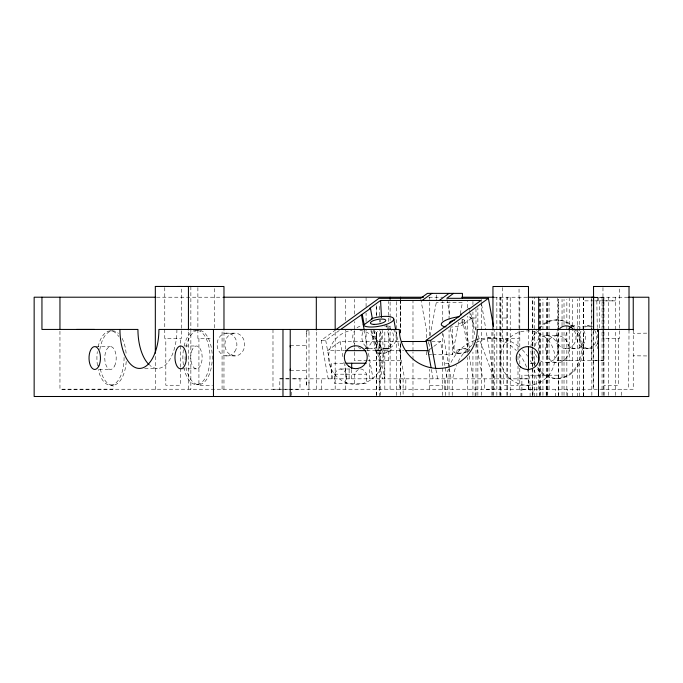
<?xml version="1.0" encoding="UTF-8"?>
<svg xmlns="http://www.w3.org/2000/svg" width="683" height="683" viewBox="0 0 683 683"><rect width="100%" height="100%" fill="white"/><g stroke="black" fill="none" stroke-linecap="round" stroke-linejoin="round"><path stroke-width="0.51" stroke-dasharray="3.42 2.56" d="M155.331 356.389L155.323 389.225L155.886 389.225M164.774 287.534L164.765 338.461L181.422 338.461L181.422 287.534M180.372 368.231L180.372 385.246L165.815 385.246L165.815 338.461M180.372 367.172L180.372 338.461M188.44 389.242L188.44 329.923M190.864 286.476L190.856 389.225L190.292 389.225M197.882 287.56L197.882 338.478L212.507 338.478M198.924 338.478L198.924 385.263L212.507 385.263M214.53 327.874L214.53 287.56M222.077 389.225L222.086 329.445M223.964 389.242L223.973 329.923M272.987 329.445L272.987 389.225L288.303 389.225M291.274 395.466L291.274 389.233M308.989 382.207L308.989 385.255L306.394 385.255L306.394 330.828L308.998 330.828L308.998 333.876M308.409 395.466L308.409 389.233M308.989 389.233L308.998 329.445M316.306 389.233L316.314 330.009M321.462 389.233L321.462 378.834M331.494 378.834L331.494 363.245L344.241 363.245M335.174 389.233L335.174 330.009M345.572 389.233L345.572 364.91M345.572 349.047L345.572 330.009M345.572 320.489L345.572 299.333M349.115 378.834L349.115 368.444M351.677 378.834L351.677 369.477M354.426 352.18L354.426 360.641L366.865 360.641M354.426 351.122L354.426 347.954M354.426 346.896L354.426 321.531M354.426 314.129L354.426 299.333M366.088 349.013L366.088 329.983M366.088 321.531L366.088 313.079M366.088 306.735L366.088 297.216M369.298 378.834L369.298 363.245L367.172 363.245M376.427 395.457L376.444 330.837M376.692 395.457L376.692 329.966M376.692 316.238L376.692 304.618M379.697 396.516L379.697 330.615M379.697 322.12L379.697 319.994M379.697 315.742L379.697 305.113M380.508 395.448L380.508 330.615M380.508 322.12L380.508 319.994M384.828 389.242L384.828 330.35M388.636 360.641L388.644 325.757M388.644 321.531L388.644 301.451M390.095 389.233L390.104 324.715M390.104 320.489L390.104 318.372M390.104 317.313L390.104 301.451M396.516 395.457L396.516 329.966M396.516 328.907L396.516 301.451M400.366 342.67L400.366 360.641L367.898 360.641M400.366 327.874L400.375 301.451M400.494 389.242L400.503 344.813M400.503 333.184L400.503 301.451M400.648 395.448L400.648 344.437M400.648 332.741L400.648 300.861M403.115 378.843L403.115 395.474M405.839 389.242L405.839 378.843M412.984 396.516L412.984 360.376M412.984 359.318L412.984 351.873M412.984 350.814L412.984 300.861M426.474 351.438L426.474 354.597L426.866 352.505M426.474 337.735L426.474 330.35L420.83 299.342M429.761 389.242L429.761 369.298M429.761 352.343L429.761 343.865M429.761 335.379L429.761 297.225M430.025 335.788L436.335 302.347L436.335 299.359M436.335 298.36L436.335 293.374M442.755 395.491L442.755 333.287M442.755 320.558L442.755 301.468M444.368 389.242L444.368 378.843M445.453 395.525L445.453 386.638A48.869 42.32 -90 0 1 448.279 369.085M447.314 389.242L447.314 378.843L440.526 341.5L432.066 341.5M449.064 395.457L449.064 369.051M449.064 367.992L449.064 329.966M449.064 319.405L449.064 301.451M452.214 395.525L452.214 386.638A48.869 42.32 -90 0 1 456.406 365.431M432.74 354.597L452.581 354.597L452.581 330.35L452.018 327.251M467.514 395.457L467.522 357.431M467.522 353.205L467.522 316.238M467.522 307.785L467.522 301.451M472.935 395.457L472.935 352.155M472.935 344.761L472.935 312.011M472.935 304.618L472.935 301.451M475.146 396.516L475.146 378.843M475.991 395.457L475.991 343.703M475.991 329.966L475.991 308.844M477.869 395.457L477.869 338.418M477.869 327.857L477.878 307.785M481.549 395.457L481.558 302.509M481.558 301.451L481.558 299.333M484.563 378.843L484.563 389.242L494.227 389.242L494.227 330.359M491.905 395.466L491.905 329.974M492.955 395.457L492.955 329.932M493.152 395.474L493.16 378.843M496.848 395.466L496.848 297.225M499.905 395.466L499.905 297.225M500.195 395.466L500.195 297.225M500.921 396.516L500.921 297.225M502.389 287.569L502.389 338.486L519.046 338.486L519.046 287.569M503.439 338.486L503.439 385.272L517.987 385.272L517.996 366.139M506.897 395.466L506.906 297.225M507.435 395.466L507.443 297.225M510.21 396.516L510.218 297.225M517.996 359.753L517.996 355.501M517.996 350.183L517.996 338.486M519.797 368.248L519.797 389.242L532.945 389.242L532.936 396.516M519.797 364.005L519.797 352.343M519.797 347.041L519.806 297.225M520.984 396.516L520.984 389.242M521.889 396.516L521.889 375.198L559.061 375.206M528.48 389.25L528.48 370.186M528.48 344.761L528.48 329.932M528.744 389.242L528.744 378.843L519.797 378.843M530.093 396.516L530.093 386.638A48.869 42.32 -90 0 0 527.267 369.085M532.569 395.466L532.569 368M532.569 366.942L532.569 346.87M532.569 345.811L532.578 299.342M532.791 396.516L532.791 367.232M532.791 366.173L532.791 347.075M532.791 346.016L532.8 297.225M534.234 396.516L534.234 369.93M534.234 365.721L534.234 350.968M534.234 346.751L534.234 297.225M536.847 396.516L536.847 386.638A48.869 42.32 -90 0 0 534.328 370.024M538.665 389.242L538.665 364.918M538.665 351.164L538.665 330.009M539.809 396.516L539.818 361.657M539.818 354.264L539.818 299.342M540.005 395.466L540.005 361.657M540.005 354.264L540.005 299.333M540.108 395.466L540.108 361.657M540.108 354.264L540.108 299.342M542.934 395.466L542.942 299.342M546.195 395.457L546.195 375.206M546.52 395.466L546.52 299.342M547.057 395.466L547.057 297.225M547.749 395.466L547.749 297.225M549.064 389.242L549.064 299.342M555.646 396.516L555.646 389.242M569.212 330L569.204 360.65L557.541 360.65L557.55 298.283M558.327 395.466L558.327 299.342M558.54 396.524L558.54 327.789M558.54 326.73L558.54 297.225M562.041 395.466L562.041 329.974M562.041 325.748L562.049 299.342M564.021 395.466L564.021 329.974M564.021 324.69L564.021 299.342M566.847 395.466L566.856 299.342M567.607 396.516L567.607 389.242M569.212 324.715L569.221 298.292M572.619 396.516L572.627 329.974M572.627 325.748L572.627 299.342M577.417 396.516L577.425 299.342M583.265 396.524L583.273 330.623M583.273 329.565L583.273 297.225M583.367 395.466L583.367 299.342M583.709 396.524L583.709 330.623A11.44 9.903 -90 0 1 582.317 345.726A11.44 9.903 -90 0 1 569.144 345.863A11.44 9.903 -90 0 1 567.505 330.777M583.709 329.565L583.709 297.225M591.768 298.283L591.76 360.65L603.49 360.658L603.499 297.233L593.903 297.233M591.854 395.466L591.862 299.342M597.42 300.861L597.42 297.225M598.436 300.861L598.436 297.225M599.572 327.857L599.572 297.225M602.056 395.466L602.056 297.225M602.969 287.56L602.969 338.478L619.592 338.486L619.601 287.56M603.559 395.457L603.559 330.623M603.559 329.565L603.567 297.225M603.977 389.242L603.977 297.225M604.156 395.483L604.19 389.242M608.451 395.466L608.459 297.225M615.511 395.457L615.511 330.623M615.511 329.565L615.511 297.225M618.55 338.486L618.542 385.272L604.011 385.263M621.291 395.483L621.257 389.242M629.017 329.932L628.667 389.25M633.243 329.462L633.235 389.242L59.959 389.225L59.95 330.495M579.551 297.225L579.551 396.524M393.417 329.317A11.44 9.921 -90 0 1 391.06 347.263A11.44 9.921 -90 0 1 376.632 339.997L376.726 334.081A11.44 9.921 -90 0 1 377.767 331.34M376.666 334.55L376.632 339.997M428.446 344.147L429.035 341.013M452.581 354.597L458.694 322.205M460.274 313.847L462.442 302.356L436.335 302.347M328.216 378.834L321.223 340.365L335.02 330.324M321.223 340.365L325.723 340.365L339.306 330.478M399.307 341.5L340.134 341.491L327.584 350.627L344.497 350.627M461.87 320.66L462.613 324.767L470.903 318.739L471.799 318.739L476.213 330.563M429.65 349.414L432.996 346.981M433.833 346.366L440.526 341.5M476.171 342.61C487.534 336.463 501.535 336.463 512.899 342.61A48.869 42.32 -90 0 1 520.173 347.767M584.853 327.08L587.295 326.081A11.44 9.921 -90 0 1 592.426 326.38M474.83 340.373L469.417 342.61A48.869 42.32 -90 0 0 449.645 365.431M475.71 340.032L478.356 338.999L487.773 337.769L494.535 337.769M156.586 297.216L222.709 297.216M428.89 297.225L442.755 297.225M493.886 297.225L527.985 297.225M594.62 297.225L628.019 297.233M594.244 300.861L583.273 300.861L583.709 300.861M603.567 300.861L615.511 300.87L595.217 300.861M472.184 318.013L478.032 318.013M503.371 318.013L509.219 318.022M556.133 319.968L557.439 319.968M462.613 324.767L463.518 324.767L461.008 325.518A15.598 4.619 -10.3 0 1 450.208 327.072M587.303 325.842L589.873 325.842M571.142 325.851L576.443 325.851M110.176 330.879L112.43 330.879M646.758 333.15L633.243 333.295M225.723 333.184L236.105 333.184A11.44 9.903 -90 0 1 242.644 351.497A11.44 9.903 -90 0 1 225.646 348.885A11.44 9.903 -90 0 1 236.105 333.184M546.391 335.695L557.43 335.695M290.232 345.564L306.394 345.564L306.394 346.964M184.769 345.982L196.32 345.974M95.654 346.605L110.356 346.605M365.482 348.646L372.577 348.646M586.296 348.68L588.874 348.689M383.487 348.68L386.074 348.68M565.345 348.654L574.89 348.654M366.686 350.627L403.679 350.627M428.565 354.597L431.699 354.597M225.697 355.86L236.079 355.869M646.75 355.945L633.235 355.8M557.541 360.65L599.486 360.658M600.519 360.658L603.49 360.658M546.383 362.724L557.43 362.724M445.461 363.245L451.309 363.245M530.093 363.245L535.942 363.245M144.711 368.427L157.423 368.427M181.849 368.846L196.55 368.846M340.433 368.991L351.053 368.991M99.069 369.469L110.62 369.469M290.232 370.51L306.394 370.51L306.394 369.119M334.457 374.19L366.592 374.19L366.592 383.547L334.457 383.547L334.457 374.19A16.341 8.17 -90 0 1 346.409 374.19L346.409 383.547M556.133 378.459L557.43 378.459M279.808 378.834L290.429 378.834L279.808 378.834L279.808 389.225M528.744 378.843L291.41 378.834L299.991 378.826L299.991 389.225L289.37 389.225M196.713 384.572L198.966 384.572M110.8 385.195L113.054 385.195L113.054 389.173L59.959 389.225M429.761 385.263L442.755 385.263M519.797 385.263L532.791 385.263M487.773 337.769L497.19 338.999L506.137 342.61A48.869 42.32 -90 0 1 516.322 350.567M471.799 318.739L471.372 317.979A15.598 4.619 -10.3 0 0 467.215 316.596M478.049 335.49L494.227 378.843L486.091 330.76M374.301 330.179L384.828 378.843L382.01 326.926M470.869 313.608L475.001 336.352M476.324 343.609L482.736 378.843M469.033 308.477L469.409 310.526M469.588 311.559L470.903 318.739M464.38 320.361L469.716 349.67M462.579 319.635L468.436 351.805M469.187 355.963L473.353 378.843M446.947 299.342L450.14 316.921M450.336 328.327L454.716 352.402M442.994 333.833L449.081 367.334M449.277 368.376L451.181 378.843M435.916 369.486L437.615 378.843M431.4 369.435L433.116 378.843M395.858 330.666L404.626 378.843M386.749 325.706L391.128 349.781A7.812 2.314 -10.3 0 1 379.526 353.7A7.812 2.314 -10.3 0 1 379.646 349.619A7.812 2.314 -10.3 0 1 391.128 349.781M373.533 330.102L382.403 378.843M371.74 330.299L375.735 352.283M364.184 329.88L373.089 378.843M340.134 341.491L343.148 358.088M343.908 362.238L346.921 378.834M325.723 340.365L332.723 378.834M481.669 304.627L485.912 329.718M596.831 300.861L597.275 327.439M597.292 328.497L597.634 348.697M376.435 305.625L376.435 316.135M306.394 330.828L306.394 333.876M306.394 385.255L306.394 382.207M399.401 378.843L399.401 389.233M379.219 378.843L379.219 389.233M354.631 383.547L354.631 374.19A16.349 8.17 -90 0 1 358.404 369.597M461.887 319.192A7.624 2.254 -10.3 0 1 463.97 321.309A7.624 2.254 -10.3 0 1 457.303 323.947M582.283 327.08A11.44 9.921 -90 0 1 592.195 327.661M594.714 330.359A11.44 9.921 -90 0 1 593.015 346.179A11.44 9.921 -90 0 1 579.244 344.684A11.44 9.921 -90 0 1 580.149 328.779M597.292 330.359A11.44 9.921 -90 0 1 598.206 332.049M597.71 343.472A11.44 9.921 -90 0 1 593.894 347.442L591.452 348.441A11.44 9.921 -90 0 1 580.541 342.473A11.44 9.921 -90 0 1 582.719 328.779M574.181 330.606A11.44 9.903 -90 0 1 572.772 345.726A11.44 9.903 -90 0 1 559.608 345.863A11.44 9.903 -90 0 1 557.96 330.777M571.406 326.926A11.44 9.903 -90 0 1 581.276 327.823M538.23 328.532A29.249 25.331 -90 0 1 571.927 326.346M574.044 328.532A29.249 25.331 -90 0 1 572.653 371.381A29.249 25.331 -90 0 1 535.754 366.575M535.207 365.678A29.249 25.331 -90 0 1 530.811 349.209M530.862 347.305A29.249 25.331 -90 0 1 536.94 330.128M539.527 328.532A29.249 25.331 -90 0 1 574.668 327.78M576.631 330.128A29.249 25.331 -90 0 1 573.592 371.731A29.249 25.331 -90 0 1 537.632 367.445M535.498 363.834A29.249 25.331 -90 0 1 532.108 349.209M532.322 345.393A29.249 25.331 -90 0 1 538.238 330.128M359.932 330.376A27.166 27.166 0 0 1 378.536 372.056A27.166 27.166 0 0 1 332.894 371.868A27.166 27.166 0 0 1 351.839 330.341M197.942 330.41A27.166 13.583 90 0 1 207.453 373.311A27.166 13.583 90 0 1 184.103 368.777M183.394 364.97A27.166 13.583 90 0 1 183.881 347.049M184.086 346.11A27.166 13.583 90 0 1 196.166 330.248M383.872 325.817A11.44 9.921 -90 0 1 393.417 339.451A11.44 9.921 -90 0 1 380.107 347.92A11.44 9.921 -90 0 1 375.18 331.34M386.45 325.817A11.44 9.921 -90 0 1 391.385 327.456M535.079 345.709A13.515 11.705 -90 0 1 550.396 336.514A13.515 11.705 -90 0 1 556.995 354.921A13.515 11.705 -90 0 1 540.535 360.914M537.103 357.44A13.515 11.705 -90 0 1 535.079 352.71M519.02 353.674A48.869 42.32 -90 0 1 526.952 368.163M522.367 349.833A48.869 42.32 -90 0 1 527.617 356.167M530.367 360.641A48.869 42.32 -90 0 1 532.663 365.439M458.199 361.58A48.869 42.32 -90 0 1 472.021 345.256M200.187 330.41A27.166 13.583 90 0 1 212.268 356.868A27.166 13.583 90 0 1 200.734 384.273A27.166 13.583 90 0 1 185.639 364.97M185.17 359.975A27.166 13.583 90 0 1 185.161 354.912M186.135 347.049A27.166 13.583 90 0 1 198.42 330.248M176.914 329.445A38.991 19.491 -90 0 1 149.961 365.465M99.82 349.67A27.166 13.583 -90 0 1 118.466 333.406M122.12 338.392A27.166 13.583 -90 0 1 126.124 353.367M126.218 361.469A27.166 13.583 -90 0 1 114.061 385.075A27.166 13.583 -90 0 1 99.855 366.634M98.121 346.81A27.166 13.583 -90 0 1 118.791 336.54M124.067 357.414A27.166 13.583 -90 0 1 113.574 384.495A27.166 13.583 -90 0 1 98.173 369.477M97.456 365.67A27.166 13.583 -90 0 1 97.293 351.617M379.902 330.734A11.44 9.903 -90 0 1 378.305 345.829A11.44 9.903 -90 0 1 365.14 345.752A11.44 9.903 -90 0 1 363.672 330.64M370.775 330.734A11.44 9.903 -90 0 1 363.45 348.646M360.872 348.501A11.44 9.903 -90 0 1 358.404 347.587M354.494 343.762A11.44 9.903 -90 0 1 354.554 330.64M356.996 327.849A11.44 9.903 -90 0 1 361.819 325.851M360.615 368.991A16.349 8.17 -90 0 1 366.592 374.19M593.544 329.923L593.544 389.242L593.578 330.017M380.311 353.162A6.241 1.844 -10.3 0 0 389.575 350.029A6.241 1.844 -10.3 0 0 380.405 349.901A6.241 1.844 -10.3 0 0 380.311 353.162M458.122 353.111A6.241 1.844 -10.3 0 0 468.231 350.422A6.241 1.844 -10.3 0 0 460.299 349.576A6.241 1.844 -10.3 0 0 458.122 353.111M457.209 353.572A7.624 2.254 -10.3 0 0 469.571 350.285A7.624 2.254 -10.3 0 0 459.872 349.244A7.624 2.254 -10.3 0 0 457.209 353.572M234.85 351.497A11.44 9.903 -90 0 0 228.31 333.184A11.44 9.903 -90 0 0 217.843 348.885A11.44 9.903 -90 0 0 234.85 351.497M510.491 379.091A27.166 27.166 0 0 0 554.494 362.417A27.166 27.166 0 0 0 518.055 332.647A27.166 27.166 0 0 0 510.491 379.091M192.316 349.491A11.44 5.72 90 0 0 195.073 368.513A11.44 5.72 90 0 0 201.929 354.229A11.44 5.72 90 0 0 192.316 349.491M565.712 358.771A13.515 11.705 -90 0 0 560.461 336.156A13.515 11.705 -90 0 0 546.127 352.71A13.515 11.705 -90 0 0 565.712 358.771M114.624 365.934A11.44 5.72 -90 0 0 111.841 346.921A11.44 5.72 -90 0 0 105.003 361.247A11.44 5.72 -90 0 0 114.624 365.934"/><path stroke-width="1.02" d="M41.953 297.207L41.945 329.437L94.544 329.445M59.95 329.445L59.959 297.216M155.331 353.205L155.331 286.476L164.074 286.476M188.44 329.923L188.44 286.493M213.455 396.499L213.455 329.445M223.973 329.923L223.973 286.501L155.331 286.476M282.975 396.507L282.975 329.445M290.224 396.507L290.232 329.445M316.314 330.009L316.314 297.216M335.174 330.009L335.174 297.216M351.677 368.436L351.677 363.245M390.104 299.333L390.104 297.216M400.503 299.333L400.503 297.216M462.442 298.36L462.442 293.383L427.421 293.374L420.643 298.309L379.005 298.309L335.882 329.693M492.955 329.932L492.955 286.501L528.48 286.51L528.48 329.932M528.48 370.186L528.48 346.887M538.665 361.742L538.665 354.34M538.665 330.009L538.665 297.225M569.212 330L569.212 327.883M594.406 286.501L593.544 286.493L593.544 329.923L593.578 297.225M598.496 396.524L598.496 329.454M629.017 329.932L629.017 286.501L593.544 286.493M633.243 330.017L633.243 297.233M340.996 329.24L370.493 308.434L372.363 318.688L364.141 324.673L363.236 324.673L363.569 325.373A15.598 4.619 -10.3 0 0 382.412 325.56A15.598 4.619 -10.3 0 0 393.237 318.013A15.598 4.619 -10.3 0 0 374.386 317.834L371.458 318.688L372.363 318.688M431.024 367.352L426.115 340.373L461.648 314.504L460.752 314.504L469.033 308.477L469.93 308.477L480.969 300.443L380.576 300.443L369.597 308.434L370.493 308.434M422.214 300.443L431.921 293.374M439.323 300.443L449.03 293.374M453.538 293.374L446.759 298.309L488.396 298.317L493.476 326.218M426.115 340.373L430.614 340.373L488.396 298.317M164.774 286.476L168.872 286.476M177.324 286.476L181.422 286.476M185.776 286.476L190.864 286.476M626.149 286.501L629.017 286.501M591.768 297.233L593.903 297.233M155.69 297.216L34.15 297.207L34.15 396.499L648.841 396.524L648.85 297.233L628.659 297.233M223.657 297.216L423.58 297.225M461.682 297.225L493.886 297.225M527.985 297.225L594.33 297.233M76.539 329.445L137.932 329.437A38.991 19.491 -90 0 0 149.184 364.773M633.243 329.462L477.289 329.454A38.991 38.991 0 0 1 438.307 368.444A38.991 38.991 0 0 1 399.316 329.454L158.908 329.445A38.991 19.491 -90 0 1 139.417 368.427A38.991 19.491 -90 0 1 119.926 329.437M401.425 341.5L426.781 341.5M345.555 350.627L365.636 350.627M405.787 350.627L427.985 350.627M346.008 363.245L366.19 363.245M430.614 340.373L435.728 368.444M393.767 319.14L395.67 329.616M362.272 314.419L364.141 324.673M361.367 314.419L364.184 329.88M380.576 300.443L381.49 317.39M290.232 345.564L290.232 346.964M290.232 370.51L290.232 369.119M446.067 326.901A15.598 4.619 -10.3 0 1 442.9 321.924A15.598 4.619 -10.3 0 1 459.241 316.699M449.747 323.622A7.624 2.254 -10.3 0 1 454.536 319.934M559.693 328.557A11.44 9.903 -90 0 1 573.652 329.829M569.238 328.557A11.44 9.903 -90 0 1 571.406 326.926M374.19 324.391A7.812 2.314 -10.3 0 0 385.793 320.472A7.812 2.314 -10.3 0 0 374.31 320.301A7.812 2.314 -10.3 0 0 374.19 324.391M176.556 349.491A11.44 5.72 90 0 0 179.313 368.513A11.44 5.72 90 0 0 186.169 354.229A11.44 5.72 90 0 0 176.556 349.491M98.873 365.934A11.44 5.72 -90 0 0 96.09 346.921A11.44 5.72 -90 0 0 89.251 361.247A11.44 5.72 -90 0 0 98.873 365.934M520.446 366.908A11.44 11.44 0 0 0 538.972 359.89A11.44 11.44 0 0 0 523.63 347.357A11.44 11.44 0 0 0 520.446 366.908M348.945 366.395A11.44 11.44 0 0 0 367.138 358.549A11.44 11.44 0 0 0 351.25 346.725A11.44 11.44 0 0 0 348.945 366.395"/></g></svg>
